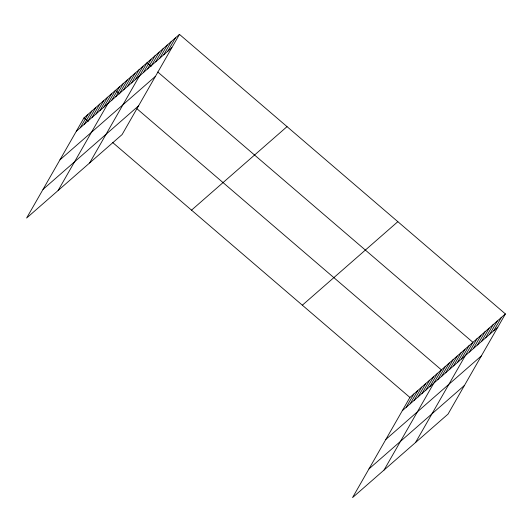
<?xml version="1.0" encoding="UTF-8"?>
<svg xmlns="http://www.w3.org/2000/svg" width="532" height="532" viewBox="0 0 532 532"><rect width="100%" height="100%" fill="white"/><g stroke="black" fill="none" stroke-linecap="round" stroke-linejoin="round"><path stroke-width="0.8" d="M179.47 34.387L83.97 117.898L26.6 218.067L122.101 134.563L179.47 34.387L505.4 313.933L448.03 414.102L352.53 497.613L409.899 397.437L505.4 313.933M80.299 127.733L87.906 114.453M84.242 124.289L91.85 111.008M88.179 120.844L95.787 107.564M92.122 117.399L99.73 104.119M96.059 113.954L103.667 100.674M99.996 110.51L107.604 97.23M103.94 107.065L111.547 93.785M58.114 190.509L115.484 90.34L119.667 93.925M111.82 100.176L119.427 86.896M115.757 96.731L123.364 83.451M119.693 93.286L127.301 80.006M123.637 89.841L131.244 76.561M127.574 86.397L135.181 73.117M131.517 82.952L139.125 69.672M135.454 79.507L143.061 66.227M89.629 162.952L146.998 62.783L151.181 66.367M143.454 72.512L151.061 59.232M147.51 68.967L155.118 55.68M151.567 65.416L159.174 52.129M155.63 61.865L163.238 48.585M159.686 58.321L167.294 45.034M163.743 54.769L171.351 41.483M167.806 51.218L175.414 37.938M406.229 407.279L413.836 393.993M410.172 403.835L417.78 390.548M414.109 400.39L421.716 387.103M418.046 396.945L425.653 383.658M421.989 393.5L429.597 380.214M425.926 390.056L433.533 376.769M429.869 386.611L437.477 373.324M384.044 470.055L441.414 369.88L136.997 108.787M437.743 379.722L445.351 366.435M441.686 376.277L449.294 362.99M445.623 372.832L453.231 359.546M449.567 369.388L457.174 356.101M453.503 365.943L461.111 352.656M457.44 362.498L465.048 349.211M461.384 359.053L468.991 345.767M415.558 442.498L472.928 342.322L157.758 72.006M469.384 352.058L476.991 338.778M473.44 348.507L481.048 335.227M477.497 344.962L485.104 331.675M481.56 341.411L489.167 328.124M485.616 337.86L493.224 324.58M489.673 334.315L497.28 321.029M493.736 330.764L501.344 317.478M76.362 131.178L171.863 47.667M59.943 159.853L155.444 76.342M43.019 189.399L138.52 105.888M191.527 210.147L287.027 126.636M302.342 305.188L397.843 221.678M402.292 410.724L497.792 327.213M385.873 439.399L481.374 355.888M368.949 468.938L464.449 385.427M83.97 117.898L88.152 121.482M112.651 142.496L409.899 397.437"/></g></svg>
